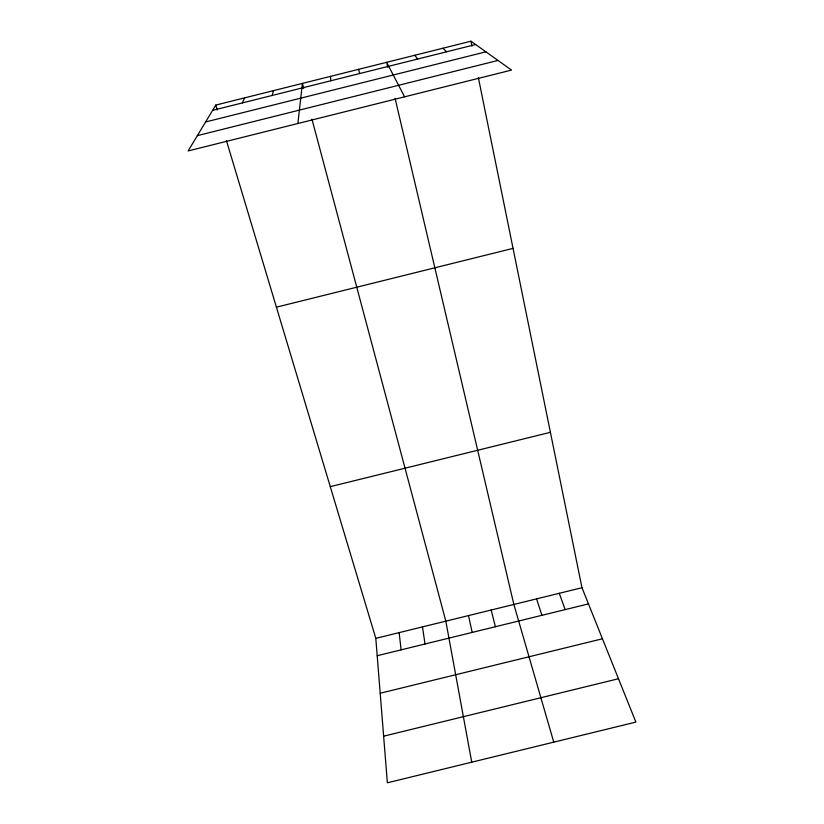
<?xml version="1.0" encoding="UTF-8"?>
<svg xmlns="http://www.w3.org/2000/svg" width="824" height="824" viewBox="0 0 824 824"><rect width="100%" height="100%" fill="white"/><g stroke="black" fill="none" stroke-linecap="round" stroke-linejoin="round"><path stroke-width="1.24" d="M297.876 123.507L302.418 83.399L303.737 88.343M272.105 95.471L273.517 90.63M242.338 102.918L244.635 97.86M215.775 105.091L188.119 150.947L511.529 70.091L470.968 41.2L215.775 105.091L217.248 109.994M212.592 110.365L475.633 44.527M205.588 121.973L485.903 51.83M197.348 135.641L497.984 60.44M276.421 307.177L513.043 248.374M330.28 486.654L550.411 432.312M375.806 638.353L581.971 587.728L635.881 722.092L387.362 782.8L375.806 638.353L226.394 140.492M377.196 655.729L588.46 603.899M380.194 693.241L602.457 638.785M383.634 736.192L618.484 678.739M442.838 48.245L446.639 51.778M414.729 55.28L417.665 59.04M404.605 96.82L386.631 62.315L387.795 67.3M559.259 593.311L565.182 609.606M536.558 598.883L541.914 615.312M553.759 742.156L513.857 604.456L395.077 98.324M358.543 69.35L359.748 73.532M311.936 119.109L445.825 621.162L471.74 762.19M491.176 610.028L495.409 626.724M468.496 615.59L472.173 632.43M470.968 41.2L471.987 46.226M478.342 77.508L581.971 587.728M422.475 626.889L425.019 643.997M399.135 632.626L401.103 649.868M330.476 76.375L330.815 80.773"/></g></svg>
